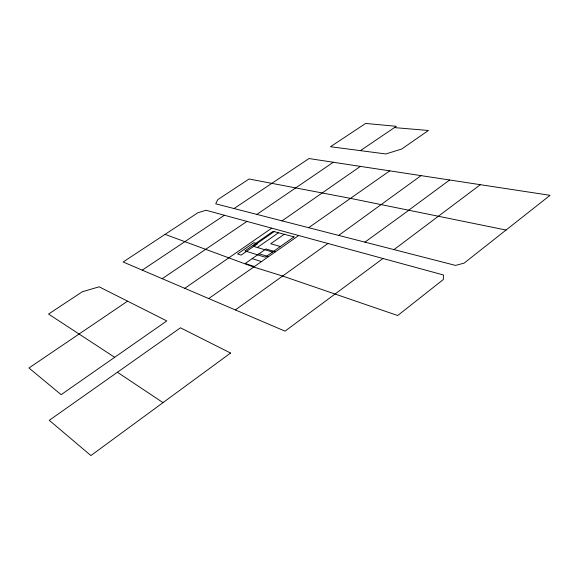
<?xml version="1.0" encoding="UTF-8"?>
<svg xmlns="http://www.w3.org/2000/svg" width="579" height="579" viewBox="0 0 579 579"><rect width="100%" height="100%" fill="white"/><g stroke="black" fill="none" stroke-linecap="round" stroke-linejoin="round"><path stroke-width="0.87" d="M394.01 249.614L480.331 184.687L550.05 195.318L464.119 263.127L455.55 265.414L215.735 203.837L217.718 199.668L249.079 179.005L350.881 198.445L506.053 230.037M382.951 258.502L285.034 331.152L123.132 261.998L197.757 212.826L206.008 210.249L443.463 274.982L443.311 279.527L397.701 315.526L282.538 276.009L253.942 267.129L165.066 234.365M408.665 210.228L449.644 179.989L480.331 184.687M338.664 235.414L421.042 175.632M364.915 242.152L408.839 210.249M235.363 309.931L327.953 243.506M389.725 170.87L308.636 227.699M298.684 235.523L208.729 298.547M360.391 166.39L282.024 220.874M284.217 234.278L270.719 243.737L280.359 246.509M257.351 247.501L278.485 232.751M274.178 231.6L253.103 246.227L272.514 252.046M184.781 288.306L271.725 228.177M256.859 214.404L333.287 162.258L449.644 179.989M127.583 301.167L28.95 367.983L61.142 394.668L166.795 320.925L99.125 286.822L82.348 291.744L48.535 314.064L114.671 357.308M360.413 150.634L396.326 126.309L365.646 123.436L330.493 146.733L385.838 153.956L401.667 149.042L428.424 130.485L394.415 127.604M162.2 278.694L246.944 221.431M234.025 208.541L309.034 158.545L333.287 162.258M142.21 270.147L224.399 215.265M275.611 251.814L265.978 248.948L245.221 263.51L254.637 266.637M259.103 253.768L268.663 256.721M252.183 258.625L261.672 261.665M117.414 372.254L163.017 402.637M230.565 353.052L90.896 455.564L49.273 420.311L180.46 327.794L230.565 353.052M294.002 236.891L265.196 257.206L244.946 250.902L273.1 231.311L294.002 236.891M257.496 243.737L241.175 255.1L237.593 253.949L253.841 242.666L257.496 243.737"/></g></svg>
